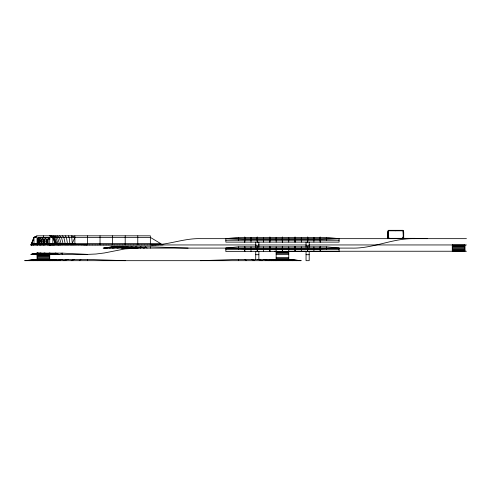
<?xml version="1.0" encoding="UTF-8"?>
<svg xmlns="http://www.w3.org/2000/svg" width="491" height="491" viewBox="0 0 491 491"><rect width="100%" height="100%" fill="white"/><g stroke="black" fill="none" stroke-linecap="round" stroke-linejoin="round"><path stroke-width="0.74" d="M37.353 239.731L37.359 242.996L37.359 239.356L37.353 242.615M401.871 238.657L401.896 238.344L403.547 238.657L403.234 231.427L403.387 237.085M387.663 238.657L387.663 232.053L388.449 230.322L402.915 230.322L403.706 232.053L403.706 238.657M427.133 238.657L414.551 238.344L388.215 238.344L387.822 238.657L388.135 231.427L387.976 237.085M388.135 237.085L388.449 230.795M398.305 238.657L398.41 238.344M33.517 239.393L31.866 243.376L33.983 237.399L37.132 235.827L150.356 235.827L150.356 244.948C167.456 245.506 183.579 238.098 200.684 238.657L244.555 238.657M44.055 239.731L43.159 241.173L44.055 242.615M402.368 238.344L401.976 238.657L402.915 237.085L403.547 237.085M394.893 238.657L395.089 238.344M31.528 243.904L30.841 244.948L256.136 244.948M48.928 237.926L48.186 238.976L48.186 243.376M37.451 243.376L37.451 238.976L38.703 237.399L49.131 237.399M46.179 237.399L44.933 238.976L44.933 243.376M43.552 237.399L42.189 238.976L42.189 243.376M391.953 238.657L392.235 238.344M41.459 237.399L40.004 238.976L40.004 243.376M39.937 237.399L38.415 238.976L38.415 243.376M144.201 248.096L145.434 246.838L147.073 248.096M37.451 238.976L39.016 237.399M38.703 237.399L37.132 238.976L49.929 238.976L48.253 237.619M37.371 244.794L44.503 243.689L43.147 244.948L49.714 243.689L50.254 244.948L55.778 243.689L58.19 244.948L62.289 243.689L87.453 244.948L87.453 235.827M389.707 238.657L390.05 238.344M388.289 238.657L388.669 238.344M54.151 244.948L55.778 243.689M54.151 254.387L55.778 253.129L59.037 254.387M79.241 260.678L80.886 259.42M138.149 248.096L140.592 246.838L143.845 248.096M34.339 237.399L36.843 236.14M36.77 236.14L33.983 237.399L30.841 244.948L37.132 243.689L62.289 243.689L62.289 244.948M402.448 238.344L403.706 237.871M49.714 243.689L45.743 244.948M48.456 253.632L49.714 253.129L56.005 254.387M37.341 244.948L40.501 243.689L33.235 244.948L37.991 243.689L31.111 244.948L37.132 243.689M39.237 253.632L40.501 253.129L51.395 254.387M71.17 260.678L74.429 259.42M132.306 248.096L135.915 246.838L137.29 247.194M60.927 253.546L62.289 253.129L87.453 254.387L95.917 254.025L104.325 252.975L125.101 248.894L137.775 248.096L135.682 247.673M40.053 244.948L44.503 243.689M42.594 253.669L44.503 253.129L53.396 254.387M126.77 248.096L131.484 246.838L133.583 247.255M63.382 260.678L68.194 259.42M35.051 244.948L40.501 243.689M35.051 254.387L36.414 254.068M38.458 253.601L40.501 253.129L37.592 253.632M50.254 254.387L51.635 254.068M53.709 253.601L55.778 253.129L58.19 254.387M121.639 248.096L127.384 246.838L129.471 247.182M62.289 254.387L62.289 253.129L37.132 253.129L31.111 254.387L37.991 253.129L50.137 254.387M31.915 244.948L37.991 243.689M31.915 254.387L37.991 253.129L33.235 254.387L35.413 254.007M37.132 253.129L37.132 259.266L49.714 259.266L49.714 254.387L37.132 253.129L30.841 254.387L87.453 254.387M56.005 260.678L62.289 259.42M47.523 253.546L49.714 253.129M116.999 248.096L123.671 246.838L126.635 247.255M41.637 253.632L44.503 253.129M112.93 248.096L120.418 246.838L123.266 247.194M49.161 260.678L56.821 259.42M261.402 260.678L262.789 260.445M109.499 248.096L117.674 246.838L121.302 247.255M106.774 248.096L115.489 246.838L119.123 247.231M42.975 260.678L51.868 259.42M265.109 260.678L266.595 260.463M104.786 248.096L113.9 246.838L117.699 247.231M103.583 248.096L112.936 246.838L116.606 247.206M37.549 260.678L47.529 259.42M268.368 260.678L269.792 260.494M32.977 260.678L43.871 259.42M271.112 260.678L272.56 260.506M29.337 260.678L40.962 259.42M273.291 260.678L275.469 260.439M26.692 260.678L38.844 259.42M274.88 260.678L277.157 260.439M320.353 237.399L326.49 237.399L339.072 238.657L339.072 242.118L225.842 242.118L225.842 238.657L238.423 237.399L244.555 237.399M25.09 260.678L37.562 259.42M320.353 246.838L326.49 246.838L339.072 248.096L339.072 251.552L225.842 251.552L225.842 248.096L238.423 246.838L244.555 246.838M275.844 260.678L278.385 260.451M339.072 238.657L320.353 239.448M339.072 248.096L320.353 248.882M200.684 260.678L238.423 259.42L288.745 259.42L301.327 260.678L24.55 260.678L37.132 259.42L87.453 259.42L125.199 260.678M387.976 230.795L403.387 230.795M402.915 230.795L403.387 232.053M387.822 237.085L388.449 237.085L389.394 238.657L388.215 238.344M244.874 237.399L257.137 237.399M257.45 237.399L269.719 237.399M270.032 237.399L282.3 237.399M282.613 237.399L294.882 237.399M295.195 237.399L307.458 237.399M307.777 237.399L320.04 237.399M49.131 237.558L41.06 237.399M49.075 237.619L41.127 237.558M387.663 237.871L388.921 238.344M244.555 238.344L244.874 238.344M257.137 238.344L257.45 238.344M269.719 238.344L270.032 238.344M282.3 238.344L282.613 238.344M294.882 238.344L295.195 238.344M307.458 238.344L307.777 238.344M320.04 238.344L320.353 238.344M244.874 238.657L257.137 238.657M257.45 238.657L269.719 238.657M270.032 238.657L282.3 238.657M282.613 238.657L294.882 238.657M295.195 238.657L307.458 238.657M307.777 238.657L320.04 238.657M320.353 238.657L466.45 238.657M244.555 239.313L244.874 239.313M257.137 239.313L257.45 239.313M269.719 239.313L270.032 239.313M282.3 239.313L282.613 239.313M294.882 239.313L295.195 239.313M307.458 239.313L307.777 239.313M320.04 239.313L320.353 239.313M244.555 239.448L225.842 238.657M244.874 239.448L257.137 239.448M257.45 239.448L269.719 239.448M270.032 239.448L282.3 239.448M282.613 239.448L294.882 239.448M295.195 239.448L307.458 239.448M307.777 239.448L320.04 239.448M225.842 240.234L244.555 240.234M244.874 240.234L257.137 240.234M257.45 240.234L269.719 240.234M270.032 240.234L282.3 240.234M282.613 240.234L294.882 240.234M295.195 240.234L307.458 240.234M307.777 240.234L320.04 240.234M320.353 240.234L339.072 240.234M31.498 243.376L160.318 243.376M62.289 244.794L64.505 244.948M74.871 244.794L75.657 244.948M87.453 244.794L88.239 244.948M100.035 244.794L100.821 244.948M112.617 244.794L113.403 244.948M125.199 244.794L125.984 244.948M137.775 244.794L138.566 244.948M150.356 244.794L151.142 244.948M258.364 244.948L306.224 244.948M309.097 244.948L466.45 244.948M452.297 245.04L464.879 245.04M255.719 245.267L258.867 245.267M306.046 245.267L309.189 245.267M452.297 245.31L464.879 245.31M452.297 245.745L464.879 245.745M452.297 246.359L464.879 246.359M188.102 248.096L150.356 246.838L112.617 246.838L103.178 248.096L244.555 248.096M244.874 246.838L257.137 246.838M257.45 246.838L269.719 246.838M270.032 246.838L282.3 246.838M282.613 246.838L294.882 246.838M295.195 246.838L307.458 246.838M307.777 246.838L320.04 246.838M452.297 247.145L464.879 247.145M244.555 247.783L244.874 247.783M257.137 247.783L257.45 247.783M269.719 247.783L270.032 247.783M282.3 247.783L282.613 247.783M294.882 247.783L295.195 247.783M307.458 247.783L307.777 247.783M320.04 247.783L320.353 247.783M244.874 248.096L257.137 248.096M257.45 248.096L269.719 248.096M270.032 248.096L282.3 248.096M282.613 248.096L294.882 248.096M295.195 248.096L307.458 248.096M307.777 248.096L320.04 248.096M320.353 248.096L351.648 248.096C373.154 248.734 393.052 238.025 414.551 238.657L414.551 238.344M452.297 248.096L464.879 248.096M244.555 248.753L244.874 248.753M257.137 248.753L257.45 248.753M269.719 248.753L270.032 248.753M282.3 248.753L282.613 248.753M294.882 248.753L295.195 248.753M307.458 248.753L307.777 248.753M320.04 248.753L320.353 248.753M244.555 248.882L225.842 248.096M244.874 248.882L257.137 248.882M257.45 248.882L269.719 248.882M270.032 248.882L282.3 248.882M282.613 248.882L294.882 248.882M295.195 248.882L307.458 248.882M307.777 248.882L320.04 248.882M452.297 249.047L464.879 249.047M225.842 249.667L244.555 249.667M244.874 249.667L257.137 249.667M257.45 249.667L269.719 249.667M270.032 249.667L282.3 249.667M282.613 249.667L294.882 249.667M295.195 249.667L307.458 249.667M307.777 249.667L320.04 249.667M320.353 249.667L339.072 249.667M452.297 249.833L464.879 249.833M452.297 250.441L464.879 250.441M452.297 250.883L464.879 250.883M452.297 251.147L464.879 251.147M274.592 251.239L276.402 251.239M288.64 251.239L306.224 251.239M309.121 251.239L466.45 251.239M276.163 251.601L288.745 251.601M276.163 252.036L288.745 252.036M276.163 252.65L288.745 252.65M276.163 253.43L288.745 253.43M276.163 254.387L288.745 254.387M37.132 254.479L49.714 254.479M255.719 254.7L258.867 254.7M306.046 254.7L309.189 254.7M37.132 254.743L49.714 254.743M37.132 255.185L49.714 255.185M37.132 255.793L49.714 255.793M37.132 256.578L49.714 256.578M37.132 257.53L49.714 257.53M276.163 257.53L288.745 257.53M37.132 258.481L49.714 258.481M276.163 258.481L288.745 258.481M288.315 259.42L300.787 260.678M116.318 247.206L112.617 246.838L112.617 248.096M121.498 247.722L125.199 248.096M121.743 247.722L125.414 248.096M47.492 244.727L49.714 244.794M47.492 260.451L49.714 260.58M47.836 260.451L50.033 260.678M287.032 259.42L299.185 260.678M122.259 247.703L126.052 248.096M48.621 244.794L50.186 244.794M48.719 260.439L50.996 260.678M284.915 259.42L296.539 260.678M123.48 247.703L127.114 248.096M50.407 260.439L52.586 260.678M282.006 259.42L292.9 260.678M124.935 247.673L128.568 248.096M51.395 244.948L49.929 244.948M53.316 260.506L54.771 260.678M278.348 259.42L288.327 260.678M127.543 247.734L130.397 248.096M56.084 260.494L57.508 260.678M274.009 259.42L282.902 260.678M129.599 247.673L132.564 248.096M51.911 244.739L53.396 244.948M59.282 260.463L60.767 260.678M269.056 259.42L276.715 260.678M132.951 247.752L135.043 248.096M63.087 260.445L64.481 260.678M263.587 259.42L269.878 260.678M257.683 259.42L262.495 260.678M139.352 247.734L140.727 248.096M251.447 259.42L254.706 260.678M49.714 235.827L52.856 237.399L55.514 243.376L53.04 237.399L49.916 235.827L52.856 237.399L55.348 243.376M50.555 235.827L53.599 237.399L56.011 243.376M51.616 235.827L54.526 237.399L56.833 243.376M53.071 235.827L55.802 237.399L57.963 243.376M162.938 244.948L150.356 237.399L49.714 237.399L49.714 243.376M54.9 235.827L57.404 237.399L59.38 243.376M57.073 235.827L59.301 237.399L61.062 243.376M244.991 259.42L246.635 260.678M389.001 238.344L389.394 238.657M59.546 235.827L61.467 237.399L62.983 243.376M389.437 238.344L389.823 238.657M49.929 238.976L48.136 237.399L49.714 238.976M390.738 238.344L391.075 238.657M62.283 235.827L63.861 237.399L65.328 244.426M392.8 238.344L393.076 238.657M65.242 235.827L66.445 237.399L67.568 244.426M395.482 238.344L395.685 238.657M68.359 235.827L69.176 237.399L69.931 244.426M38.979 241.173L39.495 242.615L39.495 239.731M398.612 238.344L398.717 238.657M72.38 244.426L71.588 235.827L74.871 237.399L72.324 243.376L74.871 244.948L74.871 235.827M155.082 244.948L155.862 244.948M141.715 244.948L140.923 244.948M129.133 244.948L128.341 244.948M116.551 244.948L115.759 244.948M103.975 244.948L103.178 244.948M91.394 244.948L90.602 244.948M78.812 244.948L78.02 244.948M142.5 244.948L143.28 244.948M129.919 244.948L130.698 244.948M117.337 244.948L118.122 244.948M104.755 244.948L105.54 244.948M92.173 244.948L92.959 244.948M79.597 244.948L80.377 244.948M464.879 244.948L464.879 251.239M452.297 244.948L452.297 251.239M403.234 232.053L403.234 237.085M395.685 230.322L395.685 230.795M326.49 237.399L326.49 240.234M326.49 246.838L326.49 249.667M320.353 242.118L320.353 237.085L320.04 237.085L320.04 242.118M320.353 251.552L320.353 246.525L320.04 246.525L320.04 251.552M313.909 237.399L313.909 242.118M313.909 246.838L313.909 251.552M309.189 242.118L309.189 247.507M309.189 251.552L309.189 260.678L306.046 260.678L306.046 251.552M307.777 242.118L307.777 237.085L307.458 237.085L307.458 242.118M307.777 251.552L307.777 246.525L307.458 246.525L307.458 251.552M306.046 242.118L306.046 247.507M301.327 237.399L301.327 242.118M301.327 246.838L301.327 251.552M295.195 242.118L295.195 237.085L294.882 237.085L294.882 242.118M295.195 251.552L295.195 246.525L294.882 246.525L294.882 251.552M288.745 237.399L288.745 242.118M288.745 246.838L288.745 259.266L276.163 259.266L276.163 246.838M282.613 242.118L282.613 237.085L282.3 237.085L282.3 242.118M282.613 251.552L282.613 246.525L282.3 246.525L282.3 251.552M276.163 237.399L276.163 242.118M270.032 242.118L270.032 237.085L269.719 237.085L269.719 242.118M270.032 251.552L270.032 246.525L269.719 246.525L269.719 251.552M263.587 237.399L263.587 242.118M263.587 246.838L263.587 251.552M258.867 242.118L258.867 247.507M258.867 251.552L258.867 259.18M257.45 242.118L257.45 237.085L257.137 237.085L257.137 242.118M257.45 251.552L257.45 246.525L257.137 246.525L257.137 251.552M255.719 242.118L255.719 247.507M255.719 251.552L255.719 259.18M251.005 237.399L251.005 242.118M251.005 246.838L251.005 251.552M244.874 242.118L244.874 237.085L244.555 237.085L244.555 242.118M244.874 251.552L244.874 246.525L244.555 246.525L244.555 251.552M238.423 237.399L238.423 240.234M238.423 246.838L238.423 249.667M238.423 259.42L238.423 260.678M162.153 244.948L161.367 244.948M160.582 244.948L159.796 244.948M159.004 244.948L158.219 244.948M157.433 244.948L156.647 244.948M154.291 244.948L153.505 244.948M152.719 244.948L151.928 244.948M150.356 246.838L150.356 248.096M149.571 244.948L148.785 244.948M148 244.948L147.214 244.948M146.428 244.948L145.643 244.948M144.851 244.948L144.066 244.948M140.138 244.948L139.352 244.948M137.775 235.827L137.775 244.948M136.989 244.948L136.203 244.948M135.418 244.948L134.632 244.948M133.847 244.948L133.061 244.948M132.275 244.948L131.484 244.948M127.556 244.948L126.77 244.948M125.199 235.827L125.199 244.948M124.407 244.948L123.622 244.948M122.836 244.948L122.05 244.948M121.265 244.948L120.479 244.948M119.694 244.948L118.908 244.948M114.974 244.948L114.188 244.948M112.617 235.827L112.617 244.948M111.831 244.948L111.046 244.948M110.254 244.948L109.468 244.948M108.683 244.948L107.897 244.948M107.112 244.948L106.326 244.948M102.392 244.948L101.606 244.948M100.035 235.827L100.035 244.948M99.25 244.948L98.464 244.948M97.678 244.948L96.887 244.948M96.101 244.948L95.315 244.948M94.53 244.948L93.744 244.948M89.81 244.948L89.024 244.948M87.453 259.42L87.453 260.678M86.668 244.948L85.882 244.948M85.096 244.948L84.311 244.948M83.525 244.948L82.734 244.948M81.948 244.948L81.162 244.948M77.234 244.948L76.449 244.948M74.055 244.948L71.588 244.948M71.177 244.948L69.974 244.948M69.17 244.948L66.801 244.948M66.316 244.948L65.107 244.948M61.608 244.948L60.43 244.948M60.24 244.948L59.558 244.948M59.325 244.948L58.214 244.948M57.699 244.948L55.452 244.948M54.912 244.948L53.537 244.948M53.083 244.948L51.899 244.948M52.856 237.399L52.856 243.376M51.101 244.948L49.112 244.948M48.186 244.948L47.369 244.948M44.933 244.948L44.245 244.948M43.558 244.948L42.87 244.948M43.423 235.827L43.423 237.399M42.189 244.948L41.643 244.948M41.097 244.948L40.55 244.948M40.004 244.948L39.605 244.948M39.212 244.948L38.814 244.948M38.108 239.731L38.108 242.615M37.451 244.948L36.187 244.948M37.132 243.376L37.132 237.399L33.983 237.399L33.983 244.948M38.145 239.356L37.746 241.173L38.145 242.996L38.145 239.356M39.55 239.356L38.893 241.173L39.55 242.996L39.55 239.356M41.563 239.356L40.661 241.173L41.563 242.996L41.563 239.356M41.489 239.731L40.778 241.173L41.489 242.615L41.489 239.731M44.147 239.356L43.018 241.173L44.147 242.996L44.147 239.356M47.259 239.356L45.915 241.173L47.259 242.996L47.259 239.356M47.148 239.731L46.08 241.173L47.148 242.615L47.148 239.731"/></g></svg>
